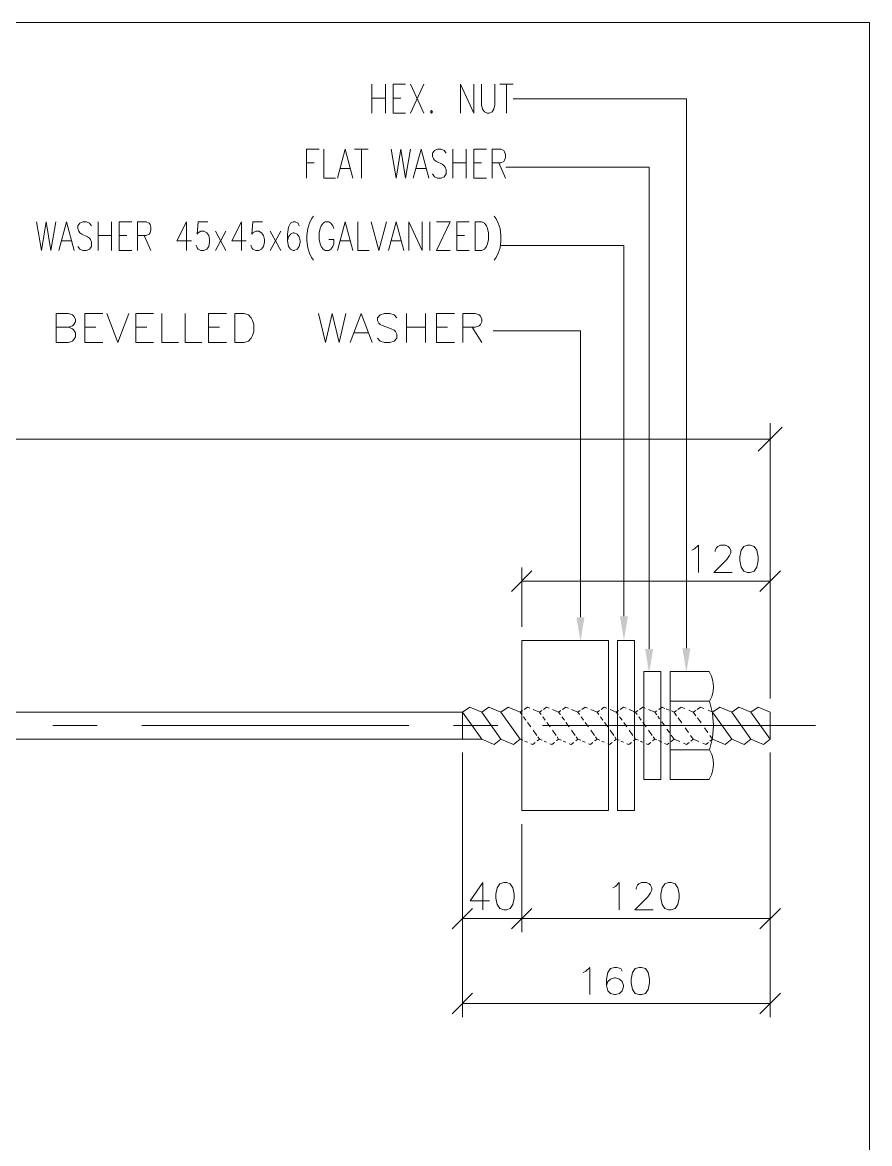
# Model space of a CAD drawing. Header units: millimetres. Extents: x 2 to 579, y 1 to 405.
# Drawn here: x 203.9 to 251.5, y 154.6 to 217.5 of the extents above; entities that cross this region are included whole.
import ezdxf

# ---------------------------------------------------------------- set-up
doc = ezdxf.new("R2010")
doc.units = ezdxf.units.MM
doc.linetypes.add('XKITLINE00', pattern=[0])
doc.layers.add('GraphicObject', color=6, linetype='Continuous', lineweight=0)
doc.layers.add('LinkedObject', color=7, linetype='Continuous', lineweight=0)

# ---------------------------------------------------------------- blocks, each defined once
blk = doc.blocks.new('*A3')
at = {"layer": 'GraphicObject', "color": 3, "linetype": 'XKITLINE00', "lineweight": 0}
for p, q in [((251.502, 217.521), (116.943, 217.521)), ((251.502, 78.569), (251.502, 217.521))]:
    blk.add_line(p, q, dxfattribs=at)
blk = doc.blocks.new('*A4')
at = {"layer": 'LinkedObject'}
for points in [[(235.49, 184.134), (235.265, 182.784), (235.04, 184.134)], [(237.932, 184.195), (237.707, 182.845), (237.482, 184.195)], [(239.346, 182.355), (239.121, 181.005), (238.896, 182.355)], [(241.44, 182.395), (241.215, 181.045), (240.99, 182.395)]]:
    blk.add_hatch(color=1, dxfattribs=at).paths.add_polyline_path(points, flags=17)
at = {"layer": 'LinkedObject', "color": 2, "linetype": 'XKITLINE00', "lineweight": 0}
for p, q in [((223.552, 214.047), (223.552, 212.427)), ((224.308, 214.047), (224.308, 212.427)), ((224.74, 212.427), (224.74, 214.047)), ((224.74, 214.047), (225.442, 214.047)), ((226.468, 214.047), (225.712, 212.427)), ((225.712, 214.047), (226.468, 212.427)), ((228.52, 212.427), (228.52, 214.047)), ((228.52, 214.047), (229.276, 212.427)), ((229.276, 212.427), (229.276, 214.047)), ((229.708, 214.047), (229.708, 212.89)), ((230.464, 212.89), (230.464, 214.047)), ((230.734, 214.047), (231.49, 214.047)), ((231.112, 214.047), (231.112, 212.427)), ((223.552, 213.276), (224.308, 213.276)), ((224.74, 213.276), (225.172, 213.276)), ((229.708, 212.89), (229.762, 212.659)), ((230.41, 212.659), (230.464, 212.89)), ((225.442, 212.427), (224.74, 212.427)), ((226.9, 212.581), (226.846, 212.504)), ((226.846, 212.504), (226.9, 212.427)), ((226.954, 212.504), (226.9, 212.581)), ((226.9, 212.427), (226.954, 212.504)), ((229.762, 212.659), (229.87, 212.504)), ((229.87, 212.504), (230.032, 212.427)), ((230.032, 212.427), (230.14, 212.427)), ((230.14, 212.427), (230.302, 212.504)), ((230.302, 212.504), (230.41, 212.659)), ((219.885, 208.786), (219.885, 210.406)), ((219.885, 210.406), (220.587, 210.406)), ((220.857, 210.406), (220.857, 208.786)), ((221.613, 208.786), (222.045, 210.406)), ((222.045, 210.406), (222.477, 208.786)), ((222.585, 210.406), (223.341, 210.406)), ((222.963, 210.406), (222.963, 208.786)), ((224.637, 210.406), (224.907, 208.786)), ((224.907, 208.786), (225.177, 210.406)), ((225.177, 210.406), (225.447, 208.786)), ((225.447, 208.786), (225.717, 210.406)), ((225.879, 208.786), (226.311, 210.406)), ((226.311, 210.406), (226.743, 208.786)), ((226.959, 210.174), (227.067, 210.329)), ((227.067, 210.329), (227.229, 210.406)), ((227.229, 210.406), (227.445, 210.406)), ((227.445, 210.406), (227.607, 210.329)), ((227.607, 210.329), (227.715, 210.174)), ((228.093, 210.406), (228.093, 208.786)), ((228.849, 210.406), (228.849, 208.786)), ((229.281, 208.786), (229.281, 210.406)), ((229.281, 210.406), (229.983, 210.406)), ((230.307, 208.786), (230.307, 210.406)), ((230.307, 210.406), (230.793, 210.406)), ((230.793, 210.406), (230.955, 210.329)), ((230.955, 210.329), (231.009, 210.251)), ((231.009, 210.251), (231.063, 210.097)), ((219.885, 209.634), (220.317, 209.634)), ((226.959, 210.02), (226.959, 210.174)), ((227.013, 209.866), (226.959, 210.02)), ((227.067, 209.789), (227.013, 209.866)), ((227.175, 209.711), (227.067, 209.789)), ((227.499, 209.557), (227.175, 209.711)), ((227.607, 209.48), (227.499, 209.557)), ((228.093, 209.634), (228.849, 209.634)), ((229.281, 209.634), (229.713, 209.634)), ((230.793, 209.634), (230.307, 209.634)), ((230.685, 209.634), (231.063, 208.786)), ((230.955, 209.711), (230.793, 209.634)), ((231.009, 209.789), (230.955, 209.711)), ((231.063, 209.943), (231.009, 209.789)), ((231.063, 210.097), (231.063, 209.943)), ((221.775, 209.326), (222.315, 209.326)), ((226.041, 209.326), (226.581, 209.326)), ((226.959, 209.017), (227.067, 208.863)), ((227.661, 209.403), (227.607, 209.48)), ((227.607, 208.863), (227.715, 209.017)), ((227.715, 209.249), (227.661, 209.403)), ((227.715, 209.017), (227.715, 209.249)), ((220.857, 208.786), (221.505, 208.786)), ((227.067, 208.863), (227.229, 208.786)), ((227.229, 208.786), (227.445, 208.786)), ((227.445, 208.786), (227.607, 208.863)), ((229.983, 208.786), (229.281, 208.786)), ((220.057, 206.259), (220.165, 206.49)), ((220.165, 206.49), (220.273, 206.644)), ((230.533, 206.49), (230.425, 206.644)), ((230.641, 206.259), (230.533, 206.49)), ((204.721, 206.336), (204.991, 204.716)), ((204.991, 204.716), (205.261, 206.336)), ((205.261, 206.336), (205.531, 204.716)), ((205.531, 204.716), (205.801, 206.336)), ((205.963, 204.716), (206.395, 206.336)), ((206.395, 206.336), (206.827, 204.716)), ((207.043, 206.104), (207.151, 206.259)), ((207.043, 205.95), (207.043, 206.104)), ((207.097, 205.796), (207.043, 205.95)), ((207.151, 205.719), (207.097, 205.796)), ((207.151, 206.259), (207.313, 206.336)), ((207.313, 206.336), (207.529, 206.336)), ((207.529, 206.336), (207.691, 206.259)), ((207.691, 206.259), (207.799, 206.104)), ((208.177, 206.336), (208.177, 204.716)), ((208.933, 206.336), (208.933, 204.716)), ((209.365, 204.716), (209.365, 206.336)), ((209.365, 206.336), (210.067, 206.336)), ((210.391, 204.716), (210.391, 206.336)), ((210.391, 206.336), (210.877, 206.336)), ((210.877, 206.336), (211.039, 206.259)), ((211.039, 206.259), (211.093, 206.182)), ((211.093, 206.182), (211.147, 206.027)), ((211.147, 205.873), (211.093, 205.719)), ((211.147, 206.027), (211.147, 205.873)), ((213.145, 206.336), (212.605, 205.256)), ((213.145, 204.716), (213.145, 206.336)), ((213.739, 205.642), (213.793, 206.336)), ((213.793, 206.336), (214.333, 206.336)), ((213.955, 205.796), (213.793, 205.719)), ((214.117, 205.796), (213.955, 205.796)), ((214.279, 205.719), (214.117, 205.796)), ((215.359, 205.796), (214.765, 204.716)), ((214.765, 205.796), (215.359, 204.716)), ((216.223, 206.336), (215.683, 205.256)), ((216.223, 204.716), (216.223, 206.336)), ((216.817, 205.642), (216.871, 206.336)), ((216.871, 206.336), (217.411, 206.336)), ((217.033, 205.796), (216.871, 205.719)), ((217.195, 205.796), (217.033, 205.796)), ((217.357, 205.719), (217.195, 205.796)), ((218.437, 205.796), (217.843, 204.716)), ((217.843, 205.796), (218.437, 204.716)), ((218.869, 206.027), (218.815, 205.642)), ((218.977, 206.259), (218.869, 206.027)), ((219.139, 206.336), (218.977, 206.259)), ((219.247, 206.336), (219.139, 206.336)), ((219.409, 206.259), (219.247, 206.336)), ((219.463, 206.104), (219.409, 206.259)), ((219.895, 205.564), (219.949, 205.95)), ((219.949, 205.95), (220.057, 206.259)), ((220.651, 205.95), (220.597, 205.719)), ((220.705, 206.104), (220.651, 205.95)), ((220.813, 206.259), (220.705, 206.104)), ((220.921, 206.336), (220.813, 206.259)), ((221.137, 206.336), (220.921, 206.336)), ((221.245, 206.259), (221.137, 206.336)), ((221.353, 206.104), (221.245, 206.259)), ((221.407, 205.95), (221.353, 206.104)), ((221.623, 204.716), (222.055, 206.336)), ((222.055, 206.336), (222.487, 204.716)), ((222.757, 206.336), (222.757, 204.716)), ((223.513, 206.336), (223.945, 204.716)), ((223.945, 204.716), (224.377, 206.336)), ((224.485, 204.716), (224.917, 206.336)), ((224.917, 206.336), (225.349, 204.716)), ((225.619, 204.716), (225.619, 206.336)), ((225.619, 206.336), (226.375, 204.716)), ((226.375, 204.716), (226.375, 206.336)), ((226.807, 206.336), (226.807, 204.716)), ((227.185, 206.336), (227.941, 206.336)), ((227.941, 206.336), (227.185, 204.716)), ((228.319, 204.716), (228.319, 206.336)), ((228.319, 206.336), (229.021, 206.336)), ((229.345, 204.716), (229.345, 206.336)), ((229.345, 206.336), (229.723, 206.336)), ((229.723, 206.336), (229.885, 206.259)), ((229.885, 206.259), (229.993, 206.104)), ((229.993, 206.104), (230.047, 205.95)), ((230.047, 205.95), (230.101, 205.719)), ((230.749, 205.95), (230.641, 206.259)), ((230.803, 205.564), (230.749, 205.95)), ((206.125, 205.256), (206.665, 205.256)), ((207.259, 205.642), (207.151, 205.719)), ((207.583, 205.487), (207.259, 205.642)), ((207.691, 205.41), (207.583, 205.487)), ((207.745, 205.333), (207.691, 205.41)), ((207.799, 205.179), (207.745, 205.333)), ((207.799, 204.947), (207.799, 205.179)), ((208.177, 205.564), (208.933, 205.564)), ((209.365, 205.564), (209.797, 205.564)), ((210.877, 205.564), (210.391, 205.564)), ((210.769, 205.564), (211.147, 204.716)), ((211.039, 205.642), (210.877, 205.564)), ((211.093, 205.719), (211.039, 205.642)), ((212.605, 205.256), (213.415, 205.256)), ((213.793, 205.719), (213.739, 205.642)), ((214.387, 205.564), (214.279, 205.719)), ((214.441, 205.333), (214.387, 205.564)), ((214.387, 204.947), (214.441, 205.179)), ((214.441, 205.179), (214.441, 205.333)), ((215.683, 205.256), (216.493, 205.256)), ((216.871, 205.719), (216.817, 205.642)), ((217.465, 205.564), (217.357, 205.719)), ((217.519, 205.333), (217.465, 205.564)), ((217.465, 204.947), (217.519, 205.179)), ((217.519, 205.179), (217.519, 205.333)), ((218.815, 205.642), (218.815, 205.256)), ((218.869, 205.487), (218.815, 205.256)), ((218.815, 205.256), (218.869, 204.947)), ((218.977, 205.642), (218.869, 205.487)), ((219.139, 205.719), (218.977, 205.642)), ((219.193, 205.719), (219.139, 205.719)), ((219.355, 205.642), (219.193, 205.719)), ((219.463, 205.487), (219.355, 205.642)), ((219.517, 205.256), (219.463, 205.487)), ((219.463, 204.947), (219.517, 205.179)), ((219.517, 205.179), (219.517, 205.256)), ((219.895, 205.256), (219.895, 205.564)), ((219.949, 204.87), (219.895, 205.256)), ((220.597, 205.719), (220.597, 205.333)), ((220.597, 205.333), (220.651, 205.102)), ((221.407, 205.333), (221.137, 205.333)), ((221.407, 205.102), (221.407, 205.333)), ((221.785, 205.256), (222.325, 205.256)), ((224.647, 205.256), (225.187, 205.256)), ((228.319, 205.564), (228.751, 205.564)), ((230.101, 205.333), (230.047, 205.102)), ((230.101, 205.719), (230.101, 205.333)), ((230.749, 204.87), (230.803, 205.256)), ((230.803, 205.256), (230.803, 205.564)), ((207.043, 204.947), (207.151, 204.793)), ((207.151, 204.793), (207.313, 204.716)), ((207.313, 204.716), (207.529, 204.716)), ((207.529, 204.716), (207.691, 204.793)), ((207.691, 204.793), (207.799, 204.947)), ((210.067, 204.716), (209.365, 204.716)), ((213.685, 205.024), (213.739, 204.87)), ((213.739, 204.87), (213.793, 204.793)), ((213.793, 204.793), (213.955, 204.716)), ((213.955, 204.716), (214.117, 204.716)), ((214.117, 204.716), (214.279, 204.793)), ((214.279, 204.793), (214.387, 204.947)), ((216.763, 205.024), (216.817, 204.87)), ((216.817, 204.87), (216.871, 204.793)), ((216.871, 204.793), (217.033, 204.716)), ((217.033, 204.716), (217.195, 204.716)), ((217.195, 204.716), (217.357, 204.793)), ((217.357, 204.793), (217.465, 204.947)), ((218.869, 204.947), (218.977, 204.793)), ((218.977, 204.793), (219.139, 204.716)), ((219.139, 204.716), (219.193, 204.716)), ((219.193, 204.716), (219.355, 204.793)), ((219.355, 204.793), (219.463, 204.947)), ((220.057, 204.562), (219.949, 204.87)), ((220.165, 204.33), (220.057, 204.562)), ((220.651, 205.102), (220.705, 204.947)), ((220.705, 204.947), (220.813, 204.793)), ((220.813, 204.793), (220.921, 204.716)), ((220.921, 204.716), (221.137, 204.716)), ((221.137, 204.716), (221.245, 204.793)), ((221.245, 204.793), (221.353, 204.947)), ((221.353, 204.947), (221.407, 205.102)), ((222.757, 204.716), (223.405, 204.716)), ((227.185, 204.716), (227.941, 204.716)), ((229.021, 204.716), (228.319, 204.716)), ((229.723, 204.716), (229.345, 204.716)), ((229.885, 204.793), (229.723, 204.716)), ((229.993, 204.947), (229.885, 204.793)), ((230.047, 205.102), (229.993, 204.947)), ((230.533, 204.33), (230.641, 204.562)), ((230.641, 204.562), (230.749, 204.87)), ((220.273, 204.176), (220.165, 204.33)), ((230.425, 204.176), (230.533, 204.33)), ((205.819, 199.561), (205.819, 201.181)), ((205.819, 201.181), (206.513, 201.181)), ((206.513, 201.181), (206.745, 201.103)), ((206.745, 201.103), (206.822, 201.026)), ((206.822, 201.026), (206.899, 200.872)), ((206.899, 200.872), (206.899, 200.718)), ((207.439, 199.561), (207.439, 201.181)), ((207.439, 201.181), (208.442, 201.181)), ((208.673, 201.181), (209.29, 199.561)), ((209.29, 199.561), (209.907, 201.181)), ((210.293, 199.561), (210.293, 201.181)), ((210.293, 201.181), (211.296, 201.181)), ((211.759, 201.181), (211.759, 199.561)), ((213.07, 201.181), (213.07, 199.561)), ((214.382, 199.561), (214.382, 201.181)), ((214.382, 201.181), (215.385, 201.181)), ((215.847, 199.561), (215.847, 201.181)), ((215.847, 201.181), (216.387, 201.181)), ((216.387, 201.181), (216.619, 201.103)), ((216.619, 201.103), (216.773, 200.949)), ((216.773, 200.949), (216.85, 200.795)), ((216.85, 200.795), (216.927, 200.563)), ((220.553, 201.181), (220.939, 199.561)), ((220.939, 199.561), (221.325, 201.181)), ((221.325, 201.181), (221.71, 199.561)), ((221.71, 199.561), (222.096, 201.181)), ((222.327, 199.561), (222.945, 201.181)), ((222.945, 201.181), (223.562, 199.561)), ((223.87, 200.949), (224.025, 201.103)), ((223.87, 200.795), (223.87, 200.949)), ((223.947, 200.641), (223.87, 200.795)), ((224.025, 201.103), (224.256, 201.181)), ((224.256, 201.181), (224.565, 201.181)), ((224.565, 201.181), (224.796, 201.103)), ((224.796, 201.103), (224.95, 200.949)), ((225.49, 201.181), (225.49, 199.561)), ((226.57, 201.181), (226.57, 199.561)), ((227.187, 199.561), (227.187, 201.181)), ((227.187, 201.181), (228.19, 201.181)), ((228.653, 199.561), (228.653, 201.181)), ((228.653, 201.181), (229.347, 201.181)), ((229.347, 201.181), (229.579, 201.103)), ((229.579, 201.103), (229.656, 201.026)), ((229.656, 201.026), (229.733, 200.872)), ((229.733, 200.872), (229.733, 200.718)), ((206.513, 200.409), (205.819, 200.409)), ((205.819, 200.409), (206.513, 200.409)), ((206.745, 200.486), (206.513, 200.409)), ((206.513, 200.409), (206.745, 200.332)), ((206.822, 200.563), (206.745, 200.486)), ((206.745, 200.332), (206.822, 200.255)), ((206.899, 200.718), (206.822, 200.563)), ((206.822, 200.255), (206.899, 200.101)), ((207.439, 200.409), (208.056, 200.409)), ((210.293, 200.409), (210.91, 200.409)), ((214.382, 200.409), (214.999, 200.409)), ((216.927, 200.178), (216.85, 199.946)), ((216.927, 200.563), (216.927, 200.178)), ((224.025, 200.563), (223.947, 200.641)), ((224.179, 200.486), (224.025, 200.563)), ((224.642, 200.332), (224.179, 200.486)), ((224.796, 200.255), (224.642, 200.332)), ((224.873, 200.178), (224.796, 200.255)), ((224.95, 200.023), (224.873, 200.178)), ((225.49, 200.409), (226.57, 200.409)), ((227.187, 200.409), (227.805, 200.409)), ((229.347, 200.409), (228.653, 200.409)), ((229.193, 200.409), (229.733, 199.561)), ((229.579, 200.486), (229.347, 200.409)), ((229.656, 200.563), (229.579, 200.486)), ((229.733, 200.718), (229.656, 200.563)), ((206.513, 199.561), (205.819, 199.561)), ((206.745, 199.638), (206.513, 199.561)), ((206.822, 199.715), (206.745, 199.638)), ((206.899, 199.869), (206.822, 199.715)), ((206.899, 200.101), (206.899, 199.869)), ((208.442, 199.561), (207.439, 199.561)), ((211.296, 199.561), (210.293, 199.561)), ((211.759, 199.561), (212.685, 199.561)), ((213.07, 199.561), (213.996, 199.561)), ((215.385, 199.561), (214.382, 199.561)), ((216.387, 199.561), (215.847, 199.561)), ((216.619, 199.638), (216.387, 199.561)), ((216.773, 199.792), (216.619, 199.638)), ((216.85, 199.946), (216.773, 199.792)), ((222.559, 200.101), (223.33, 200.101)), ((223.87, 199.792), (224.025, 199.638)), ((224.025, 199.638), (224.256, 199.561)), ((224.256, 199.561), (224.565, 199.561)), ((224.565, 199.561), (224.796, 199.638)), ((224.796, 199.638), (224.95, 199.792)), ((224.95, 199.792), (224.95, 200.023)), ((228.19, 199.561), (227.187, 199.561))]:
    blk.add_line(p, q, dxfattribs=at)
at = {"layer": 'LinkedObject', "color": 1, "linetype": 'XKITLINE00', "lineweight": 0}
for p, q in [((241.215, 213.237), (231.494, 213.237)), ((241.215, 182.395), (241.215, 213.237)), ((239.121, 209.388), (231.067, 209.388)), ((239.121, 182.355), (239.121, 209.388)), ((237.707, 205.005), (230.807, 205.005)), ((237.707, 184.195), (237.707, 205.005)), ((235.265, 200.217), (230.358, 200.217)), ((235.265, 184.134), (235.265, 200.217)), ((245.244, 193.458), (246.594, 194.808)), ((245.919, 179.716), (245.919, 195.033)), ((245.919, 194.133), (123.443, 194.133)), ((231.965, 183.588), (231.965, 186.923)), ((245.919, 179.581), (245.919, 186.923)), ((232.539, 186.732), (231.391, 185.584)), ((245.345, 185.584), (246.492, 186.732)), ((231.965, 186.158), (245.919, 186.158)), ((228.639, 176.536), (228.639, 161.691)), ((228.639, 176.493), (228.639, 166.454)), ((245.919, 176.536), (245.919, 161.691)), ((245.919, 175.456), (245.919, 166.454)), ((231.965, 172.529), (231.965, 166.454)), ((231.965, 171.397), (231.965, 166.454)), ((229.212, 167.793), (228.065, 166.646)), ((231.391, 166.646), (232.539, 167.793)), ((232.539, 167.793), (231.391, 166.646)), ((245.345, 166.646), (246.492, 167.793)), ((228.639, 167.219), (231.965, 167.219)), ((231.965, 167.219), (245.919, 167.219)), ((229.212, 163.03), (228.065, 161.882)), ((245.345, 161.882), (246.492, 163.03)), ((245.919, 162.456), (228.639, 162.456))]:
    blk.add_line(p, q, dxfattribs=at)
at = {"layer": 'LinkedObject', "color": 7, "linetype": 'XKITLINE00', "lineweight": 0}
for p, q in [((241.668, 187.967), (241.886, 188.185)), ((241.886, 188.185), (241.886, 186.655)), ((242.979, 188.112), (243.125, 188.185)), ((243.125, 188.185), (243.416, 188.185)), ((243.416, 188.185), (243.562, 188.112)), ((244.655, 188.185), (244.436, 188.112)), ((244.801, 188.185), (244.655, 188.185)), ((245.019, 188.112), (244.801, 188.185)), ((241.522, 187.894), (241.668, 187.967)), ((242.833, 187.894), (242.906, 188.039)), ((242.833, 187.821), (242.833, 187.894)), ((242.906, 188.039), (242.979, 188.112)), ((243.635, 187.602), (243.489, 187.384)), ((243.562, 188.112), (243.635, 188.039)), ((243.635, 188.039), (243.708, 187.894)), ((243.708, 187.748), (243.635, 187.602)), ((243.708, 187.894), (243.708, 187.748)), ((244.291, 187.894), (244.218, 187.529)), ((244.218, 187.529), (244.218, 187.311)), ((244.436, 188.112), (244.291, 187.894)), ((245.165, 187.894), (245.019, 188.112)), ((245.238, 187.529), (245.165, 187.894)), ((245.238, 187.311), (245.238, 187.529)), ((243.489, 187.384), (242.761, 186.655)), ((244.218, 187.311), (244.291, 186.947)), ((244.291, 186.947), (244.436, 186.728)), ((245.019, 186.728), (245.165, 186.947)), ((245.165, 186.947), (245.238, 187.311)), ((242.761, 186.655), (243.781, 186.655)), ((244.436, 186.728), (244.655, 186.655)), ((244.655, 186.655), (244.801, 186.655)), ((244.801, 186.655), (245.019, 186.728)), ((245.919, 186.158), (245.919, 186.158)), ((231.965, 182.823), (231.965, 182.823)), ((140.723, 178.816), (228.639, 178.816)), ((229.045, 179.085), (228.639, 178.816)), ((229.045, 179.085), (228.639, 178.816)), ((229.719, 177.301), (228.639, 178.816)), ((228.639, 178.816), (228.639, 177.301)), ((229.719, 177.301), (228.639, 178.816)), ((229.719, 178.816), (229.045, 179.085)), ((229.719, 178.816), (229.045, 179.085)), ((230.125, 179.085), (229.719, 178.816)), ((230.125, 179.085), (229.719, 178.816)), ((230.799, 177.301), (229.719, 178.816)), ((230.799, 177.301), (229.719, 178.816)), ((230.799, 178.816), (230.125, 179.085)), ((230.799, 178.816), (230.125, 179.085)), ((231.205, 179.085), (230.799, 178.816)), ((231.879, 177.301), (230.799, 178.816)), ((231.879, 178.816), (231.205, 179.085)), ((232.009, 178.902), (231.879, 178.816)), ((231.979, 178.675), (231.879, 178.816)), ((232.285, 179.085), (232.104, 178.965)), ((232.426, 179.029), (232.285, 179.085)), ((232.959, 178.816), (232.608, 178.956)), ((233.089, 178.902), (232.959, 178.816)), ((233.059, 178.675), (232.959, 178.816)), ((233.365, 179.085), (233.184, 178.965)), ((233.506, 179.029), (233.365, 179.085)), ((234.039, 178.816), (233.688, 178.956)), ((234.169, 178.902), (234.039, 178.816)), ((234.139, 178.675), (234.039, 178.816)), ((234.445, 179.085), (234.264, 178.965)), ((234.586, 179.029), (234.445, 179.085)), ((235.119, 178.816), (234.768, 178.956)), ((235.249, 178.902), (235.119, 178.816)), ((235.219, 178.675), (235.119, 178.816)), ((235.525, 179.085), (235.344, 178.965)), ((235.666, 179.029), (235.525, 179.085)), ((236.199, 178.816), (235.848, 178.956)), ((236.329, 178.902), (236.199, 178.816)), ((236.299, 178.675), (236.199, 178.816)), ((236.605, 179.085), (236.424, 178.965)), ((236.746, 179.029), (236.605, 179.085)), ((237.279, 178.816), (236.928, 178.956)), ((237.409, 178.902), (237.279, 178.816)), ((237.379, 178.675), (237.279, 178.816)), ((237.685, 179.085), (237.504, 178.965)), ((237.826, 179.029), (237.685, 179.085)), ((238.359, 178.816), (238.008, 178.956)), ((238.489, 178.902), (238.359, 178.816)), ((238.459, 178.675), (238.359, 178.816)), ((238.765, 179.085), (238.584, 178.965)), ((238.906, 179.029), (238.765, 179.085)), ((239.439, 178.816), (239.088, 178.956)), ((239.553, 178.891), (239.439, 178.816)), ((239.553, 178.655), (239.439, 178.816)), ((239.845, 179.085), (239.662, 178.963)), ((240.008, 179.02), (239.845, 179.085)), ((240.249, 178.923), (240.078, 178.992)), ((240.519, 178.816), (240.372, 178.874)), ((240.656, 178.907), (240.519, 178.816)), ((240.665, 178.61), (240.519, 178.816)), ((240.925, 179.085), (240.741, 178.963)), ((241.118, 179.008), (240.925, 179.085)), ((241.599, 178.816), (241.349, 178.915)), ((241.736, 178.907), (241.599, 178.816)), ((241.745, 178.61), (241.599, 178.816)), ((242.005, 179.085), (241.821, 178.963)), ((242.198, 179.008), (242.005, 179.085)), ((242.679, 178.816), (242.429, 178.915)), ((243.085, 179.085), (242.679, 178.816)), ((243.759, 177.301), (242.679, 178.816)), ((243.759, 178.816), (243.085, 179.085)), ((244.165, 179.085), (243.759, 178.816)), ((244.839, 177.301), (243.759, 178.816)), ((244.839, 178.816), (244.165, 179.085)), ((245.245, 179.085), (244.839, 178.816)), ((245.919, 177.301), (244.839, 178.816)), ((245.919, 178.816), (245.245, 179.085)), ((245.919, 178.816), (245.919, 178.816)), ((245.919, 178.816), (245.919, 178.816)), ((245.919, 178.816), (245.919, 177.301)), ((232.201, 178.363), (232.065, 178.554)), ((232.478, 177.975), (232.292, 178.236)), ((233.281, 178.363), (233.145, 178.554)), ((233.558, 177.975), (233.372, 178.236)), ((234.361, 178.363), (234.225, 178.554)), ((234.638, 177.975), (234.452, 178.236)), ((235.441, 178.363), (235.305, 178.554)), ((235.718, 177.975), (235.532, 178.236)), ((236.521, 178.363), (236.385, 178.554)), ((236.798, 177.975), (236.612, 178.236)), ((237.601, 178.363), (237.465, 178.554)), ((237.878, 177.975), (237.692, 178.236)), ((238.681, 178.363), (238.545, 178.554)), ((238.958, 177.975), (238.772, 178.236)), ((239.708, 178.438), (239.603, 178.586)), ((239.979, 178.059), (239.832, 178.265)), ((240.955, 178.203), (240.755, 178.484)), ((242.035, 178.203), (241.835, 178.484)), ((232.813, 177.506), (232.608, 177.793)), ((233.893, 177.506), (233.688, 177.793)), ((234.973, 177.506), (234.768, 177.793)), ((236.053, 177.506), (235.848, 177.793)), ((237.133, 177.506), (236.928, 177.793)), ((238.213, 177.506), (238.008, 177.793)), ((239.293, 177.506), (239.088, 177.793)), ((240.26, 177.663), (240.121, 177.859)), ((240.519, 177.301), (240.367, 177.514)), ((241.335, 177.67), (241.149, 177.932)), ((241.599, 177.301), (241.453, 177.505)), ((242.415, 177.67), (242.229, 177.932)), ((242.679, 177.301), (242.533, 177.505)), ((228.639, 177.301), (139.643, 177.301)), ((228.639, 177.301), (228.639, 177.301)), ((228.639, 177.301), (229.719, 177.301)), ((228.639, 177.258), (228.639, 177.258)), ((229.719, 177.301), (230.424, 176.986)), ((229.719, 177.301), (230.424, 176.986)), ((230.424, 176.986), (230.799, 177.301)), ((230.424, 176.986), (230.799, 177.301)), ((230.799, 177.301), (231.504, 176.986)), ((231.504, 176.986), (231.879, 177.301)), ((231.879, 177.301), (231.793, 177.422)), ((231.879, 177.301), (232.038, 177.23)), ((232.138, 177.186), (232.284, 177.12)), ((232.474, 177.036), (232.584, 176.986)), ((232.584, 176.986), (232.729, 177.108)), ((232.839, 177.201), (232.959, 177.301)), ((232.959, 177.301), (232.873, 177.422)), ((232.959, 177.301), (233.118, 177.23)), ((233.218, 177.186), (233.364, 177.12)), ((233.554, 177.036), (233.664, 176.986)), ((233.664, 176.986), (233.809, 177.108)), ((233.919, 177.201), (234.039, 177.301)), ((234.039, 177.301), (233.953, 177.422)), ((234.039, 177.301), (234.198, 177.23)), ((234.298, 177.186), (234.444, 177.12)), ((234.634, 177.036), (234.744, 176.986)), ((234.744, 176.986), (234.889, 177.108)), ((234.999, 177.201), (235.119, 177.301)), ((235.119, 177.301), (235.033, 177.422)), ((235.119, 177.301), (235.278, 177.23)), ((235.378, 177.186), (235.524, 177.12)), ((235.714, 177.036), (235.824, 176.986)), ((235.824, 176.986), (235.969, 177.108)), ((236.079, 177.201), (236.199, 177.301)), ((236.199, 177.301), (236.113, 177.422)), ((236.199, 177.301), (236.358, 177.23)), ((236.458, 177.186), (236.604, 177.12)), ((236.794, 177.036), (236.904, 176.986)), ((236.904, 176.986), (237.049, 177.108)), ((237.159, 177.201), (237.279, 177.301)), ((237.279, 177.301), (237.193, 177.422)), ((237.279, 177.301), (237.438, 177.23)), ((237.538, 177.186), (237.684, 177.12)), ((237.874, 177.036), (237.984, 176.986)), ((237.984, 176.986), (238.129, 177.108)), ((238.239, 177.201), (238.359, 177.301)), ((238.359, 177.301), (238.273, 177.422)), ((238.359, 177.301), (238.518, 177.23)), ((238.618, 177.186), (238.764, 177.12)), ((238.954, 177.036), (239.064, 176.986)), ((239.064, 176.986), (239.209, 177.108)), ((239.319, 177.201), (239.439, 177.301)), ((239.439, 177.301), (239.353, 177.422)), ((239.439, 177.301), (239.553, 177.25)), ((239.645, 177.209), (239.833, 177.125)), ((239.985, 177.057), (240.144, 176.986)), ((240.144, 176.986), (240.233, 177.061)), ((240.355, 177.164), (240.519, 177.301)), ((240.519, 177.301), (240.839, 177.158)), ((241.057, 177.061), (241.224, 176.986)), ((241.224, 176.986), (241.37, 177.109)), ((241.456, 177.181), (241.599, 177.301)), ((241.599, 177.301), (241.919, 177.158)), ((242.137, 177.061), (242.304, 176.986)), ((242.304, 176.986), (242.45, 177.109)), ((242.536, 177.181), (242.679, 177.301)), ((242.679, 177.301), (243.384, 176.986)), ((243.384, 176.986), (243.759, 177.301)), ((243.759, 177.301), (244.464, 176.986)), ((244.464, 176.986), (244.839, 177.301)), ((244.839, 177.301), (245.544, 176.986)), ((245.544, 176.986), (245.919, 177.301)), ((245.919, 177.301), (245.919, 177.301)), ((245.919, 176.221), (245.919, 176.221)), ((231.965, 173.294), (231.965, 173.294)), ((231.965, 172.162), (231.965, 172.162)), ((229.792, 169.247), (229.063, 168.227)), ((229.792, 167.717), (229.792, 169.247)), ((230.593, 168.955), (230.52, 168.591)), ((230.739, 169.174), (230.593, 168.955)), ((230.957, 169.247), (230.739, 169.174)), ((231.103, 169.247), (230.957, 169.247)), ((231.322, 169.174), (231.103, 169.247)), ((231.467, 168.955), (231.322, 169.174)), ((231.54, 168.591), (231.467, 168.955)), ((237.084, 168.955), (237.23, 169.028)), ((237.23, 169.028), (237.448, 169.247)), ((237.448, 169.247), (237.448, 167.717)), ((238.395, 168.955), (238.468, 169.101)), ((238.395, 168.882), (238.395, 168.955)), ((238.468, 169.101), (238.541, 169.174)), ((238.541, 169.174), (238.687, 169.247)), ((238.687, 169.247), (238.978, 169.247)), ((238.978, 169.247), (239.124, 169.174)), ((239.197, 168.664), (239.051, 168.445)), ((239.124, 169.174), (239.197, 169.101)), ((239.197, 169.101), (239.27, 168.955)), ((239.27, 168.81), (239.197, 168.664)), ((239.27, 168.955), (239.27, 168.81)), ((239.852, 168.955), (239.78, 168.591)), ((239.998, 169.174), (239.852, 168.955)), ((240.217, 169.247), (239.998, 169.174)), ((240.362, 169.247), (240.217, 169.247)), ((240.581, 169.174), (240.362, 169.247)), ((240.727, 168.955), (240.581, 169.174)), ((240.8, 168.591), (240.727, 168.955)), ((229.063, 168.227), (230.156, 168.227)), ((230.52, 168.591), (230.52, 168.372)), ((230.52, 168.372), (230.593, 168.008)), ((231.467, 168.008), (231.54, 168.372)), ((231.54, 168.372), (231.54, 168.591)), ((239.051, 168.445), (238.322, 167.717)), ((239.78, 168.591), (239.78, 168.372)), ((239.78, 168.372), (239.852, 168.008)), ((240.727, 168.008), (240.8, 168.372)), ((240.8, 168.372), (240.8, 168.591)), ((230.593, 168.008), (230.739, 167.79)), ((230.739, 167.79), (230.957, 167.717)), ((230.957, 167.717), (231.103, 167.717)), ((231.103, 167.717), (231.322, 167.79)), ((231.322, 167.79), (231.467, 168.008)), ((238.322, 167.717), (239.342, 167.717)), ((239.852, 168.008), (239.998, 167.79)), ((239.998, 167.79), (240.217, 167.717)), ((240.217, 167.717), (240.362, 167.717)), ((240.362, 167.717), (240.581, 167.79)), ((240.581, 167.79), (240.727, 168.008)), ((231.965, 167.219), (231.965, 167.219)), ((245.919, 167.219), (245.919, 167.219)), ((235.421, 164.192), (235.566, 164.265)), ((235.566, 164.265), (235.785, 164.483)), ((235.785, 164.483), (235.785, 162.953)), ((236.951, 164.411), (236.805, 164.192)), ((237.169, 164.483), (236.951, 164.411)), ((237.315, 164.483), (237.169, 164.483)), ((237.534, 164.411), (237.315, 164.483)), ((237.606, 164.265), (237.534, 164.411)), ((238.335, 164.411), (238.189, 164.192)), ((238.554, 164.483), (238.335, 164.411)), ((238.699, 164.483), (238.554, 164.483)), ((238.918, 164.411), (238.699, 164.483)), ((239.064, 164.192), (238.918, 164.411)), ((236.805, 164.192), (236.732, 163.828)), ((236.732, 163.828), (236.732, 163.463)), ((236.805, 163.682), (236.732, 163.463)), ((236.951, 163.828), (236.805, 163.682)), ((237.169, 163.901), (236.951, 163.828)), ((237.242, 163.901), (237.169, 163.901)), ((237.461, 163.828), (237.242, 163.901)), ((237.606, 163.682), (237.461, 163.828)), ((237.679, 163.463), (237.606, 163.682)), ((238.189, 164.192), (238.116, 163.828)), ((238.116, 163.828), (238.116, 163.609)), ((239.136, 163.828), (239.064, 164.192)), ((239.136, 163.609), (239.136, 163.828)), ((236.732, 163.463), (236.805, 163.172)), ((236.805, 163.172), (236.951, 163.026)), ((236.951, 163.026), (237.169, 162.953)), ((237.242, 162.953), (237.461, 163.026)), ((237.461, 163.026), (237.606, 163.172)), ((237.606, 163.172), (237.679, 163.391)), ((237.679, 163.391), (237.679, 163.463)), ((238.116, 163.609), (238.189, 163.245)), ((238.189, 163.245), (238.335, 163.026)), ((238.335, 163.026), (238.554, 162.953)), ((238.699, 162.953), (238.918, 163.026)), ((238.918, 163.026), (239.064, 163.245)), ((239.064, 163.245), (239.136, 163.609)), ((228.639, 162.456), (228.639, 162.456)), ((237.169, 162.953), (237.242, 162.953)), ((238.554, 162.953), (238.699, 162.953))]:
    blk.add_line(p, q, dxfattribs=at)
at = {"layer": 'LinkedObject', "color": 6, "linetype": 'XKITLINE00', "lineweight": 0}
for p, q in [((231.965, 173.294), (231.965, 182.823)), ((236.831, 182.823), (231.965, 182.823)), ((236.831, 173.294), (236.831, 182.823)), ((237.349, 173.294), (237.349, 182.823)), ((238.308, 182.823), (237.349, 182.823)), ((238.308, 173.294), (238.308, 182.823)), ((238.827, 175.034), (238.827, 181.083)), ((239.786, 181.083), (238.827, 181.083)), ((239.786, 175.034), (239.786, 181.083)), ((240.304, 181.083), (240.304, 178.059)), ((240.304, 181.083), (242.496, 181.083)), ((242.627, 180.823), (242.496, 181.083)), ((242.708, 180.544), (242.627, 180.823)), ((242.737, 180.254), (242.708, 180.544)), ((242.714, 179.964), (242.737, 180.254)), ((242.513, 179.421), (240.304, 179.421)), ((242.513, 179.421), (242.638, 179.683)), ((242.68, 178.749), (242.513, 179.421)), ((242.638, 179.683), (242.714, 179.964)), ((242.736, 178.059), (242.68, 178.749)), ((205.633, 178.059), (208.133, 178.059)), ((210.633, 178.059), (225.633, 178.059)), ((228.133, 178.059), (230.633, 178.059)), ((233.133, 178.059), (248.459, 178.059)), ((240.304, 175.034), (240.304, 178.059)), ((242.68, 177.368), (242.736, 178.059)), ((242.513, 176.696), (242.68, 177.368)), ((242.513, 176.696), (240.304, 176.696)), ((242.638, 176.434), (242.513, 176.696)), ((242.714, 176.153), (242.638, 176.434)), ((242.627, 175.294), (242.708, 175.573)), ((242.708, 175.573), (242.737, 175.863)), ((242.737, 175.863), (242.714, 176.153)), ((239.786, 175.034), (238.827, 175.034)), ((240.304, 175.034), (242.496, 175.034)), ((242.496, 175.034), (242.627, 175.294)), ((236.831, 173.294), (231.965, 173.294)), ((238.308, 173.294), (237.349, 173.294))]:
    blk.add_line(p, q, dxfattribs=at)

msp = doc.modelspace()

# ---------------------------------------------------------------- block references
at = {"lineweight": 0}
for name in ['*A3', '*A4']:
    msp.add_blockref(name, (0, 0), dxfattribs=at)

doc.saveas('drawing.dxf')
